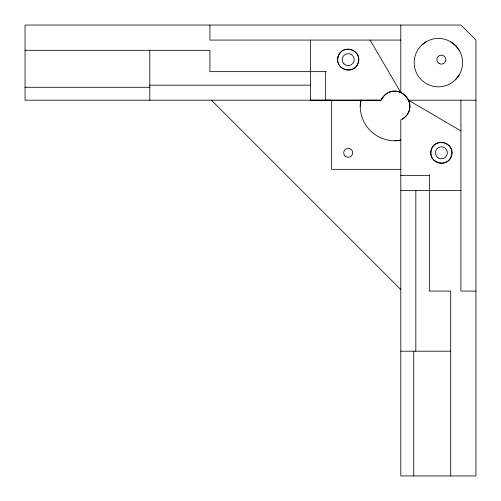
<?xml version="1.0" encoding="UTF-8"?>
<svg xmlns="http://www.w3.org/2000/svg" width="501" height="501" viewBox="0 0 501 501"><rect width="100%" height="100%" fill="white"/><g stroke="black" fill="none" stroke-linecap="round" stroke-linejoin="round"><path stroke-width="0.75" d="M360.219 106.212L361.008 100.2M400.8 169.338L331.662 169.338L331.662 100.2L25.05 100.2L25.05 25.05L460.92 25.05L475.95 40.08L475.95 475.95L400.8 475.95L400.8 119.852C425.255 106.588 394.412 75.745 381.148 100.2L310.62 100.219L310.62 40.08M381.712 98.847L381.148 100.206L325.65 100.238L325.65 71.637M455.484 79.734L459.329 74.724M421.266 45.516L426.276 41.671A24.198 24.198 0 0 1 462.573 62.625A24.198 24.198 0 0 1 426.276 83.579A24.198 24.198 0 0 1 426.276 41.671M394.788 140.781L400.8 139.992M400.8 40.08L209.919 40.08L209.919 25.05M25.05 50.3L209.919 50.3L209.919 71.643L326.207 71.643M149.799 85.17L310.62 85.17M25.05 87.274L149.799 87.274M475.95 100.2L408.428 100.2L460.92 130.893M400.8 175.35L429.357 175.35M400.8 190.38L460.92 190.38M475.95 291.081L460.92 291.081L460.92 100.2M400.8 351.201L450.7 351.201M450.474 41.671L455.484 45.516L459.329 50.526M211.422 100.2L400.8 289.578M370.107 40.08L400.8 92.572L400.8 25.05M450.7 475.95L450.7 291.081L429.357 291.081L429.357 174.793M415.83 190.38L415.83 351.201M413.726 351.201L413.726 475.95M149.799 50.3L149.799 100.2M400.8 140.255A34.569 34.569 0 0 1 360.745 100.2M381.775 98.697A15.03 15.03 0 0 1 405.415 95.585A15.03 15.03 0 0 1 402.303 119.225M338.031 56.895C334.042 69.821 355.353 75.526 358.359 62.343C362.348 49.417 341.037 43.712 338.031 56.895M431.217 150.081C427.228 163.007 448.539 168.712 451.545 155.529C455.534 142.603 434.223 136.898 431.217 150.081M439.127 63.527A4.509 4.509 0 0 0 445.89 59.619A4.509 4.509 0 0 0 439.127 55.711A4.509 4.509 0 0 0 439.127 63.527M345.007 155.993A4.509 4.509 0 0 0 352.547 153.97A4.509 4.509 0 0 0 347.03 148.453A4.509 4.509 0 0 0 345.007 155.993M343.943 63.871A6.012 6.012 0 0 0 354 61.172A6.012 6.012 0 0 0 346.642 53.814A6.012 6.012 0 0 0 343.943 63.871M438.375 158.009A6.012 6.012 0 0 0 447.393 152.805A6.012 6.012 0 0 0 438.375 147.601A6.012 6.012 0 0 0 438.375 158.009M433.941 160.245A10.521 10.521 0 0 0 451.545 155.529A10.521 10.521 0 0 0 438.657 142.641A10.521 10.521 0 0 0 433.941 160.245M340.755 67.059A10.521 10.521 0 0 0 358.359 62.343A10.521 10.521 0 0 0 345.471 49.455A10.521 10.521 0 0 0 340.755 67.059"/></g></svg>
